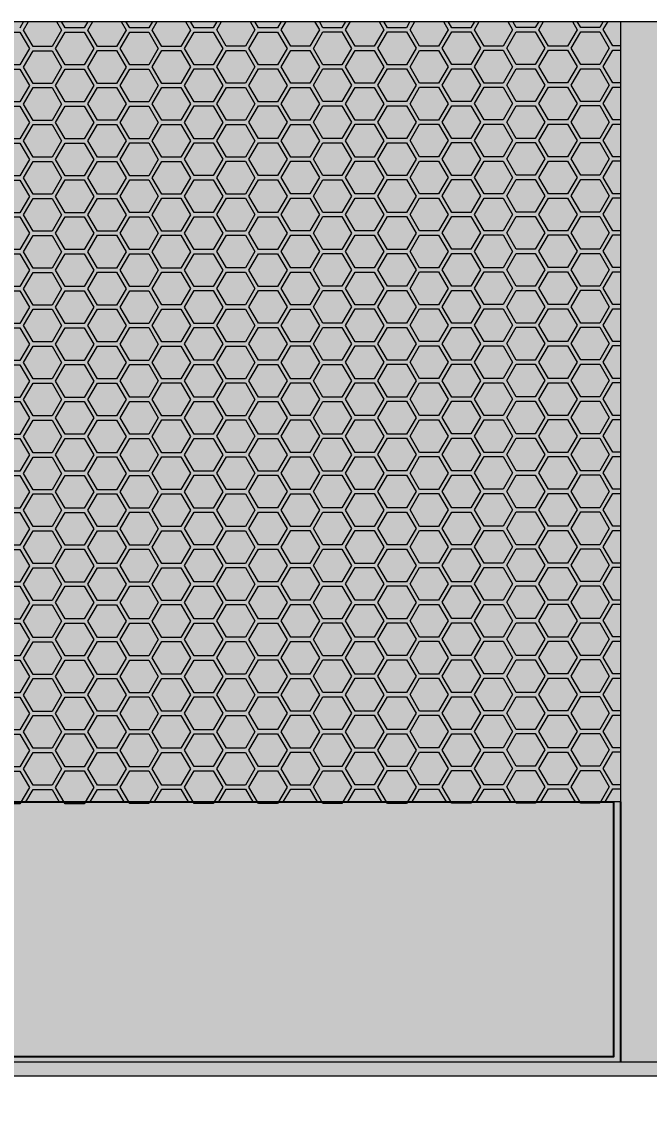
# Model space of a CAD drawing. Header units: millimetres. Extents: x 6914 to 9858, y -2771 to -210.
# Drawn here: x 7719.7 to 7838.7, y -2565.4 to -2360.3 of the extents above; entities that cross this region are included whole.
import ezdxf

# ---------------------------------------------------------------- set-up
doc = ezdxf.new("R2010")
doc.units = ezdxf.units.MM
doc.layers.get('0').update_dxf_attribs({"lineweight": 9})
doc.layers.add('Cabinet', color=7, linetype='Continuous')
for name, color, linetype, lineweight in [('РАЗМЕРЫ', 7, 'Continuous', 25), ('Слой1', 7, 'Continuous', 9), ('тонкая', 7, 'Continuous', 13)]:
    doc.layers.add(name, color=color, linetype=linetype, lineweight=lineweight)
doc.styles.add('ГОСТ 2.304', font='CS_Gost2304.shx')
doc.dimstyles.new('СПДС', dxfattribs={"dimtxt": 2.5, "dimasz": 2.5, "dimexe": 1.25, "dimexo": 0.625, "dimtad": 1, "dimdec": 0, "dimtxsty": 'ГОСТ 2.304', "dimblk": 'ARCHTICK', "dimblk1": 'ARCHTICK', "dimblk2": 'ARCHTICK', "dimcen": 2.5, "dimdle": 2, "dimadec": 0, "dimazin": 2, "dimtfac": 0.75, "dimtdec": 4, "dimtmove": 1, "dimatfit": 3, "dimfxl": 1, "dimtfill": 1, "dimtolj": 1, "dimarcsym": 0})

# ---------------------------------------------------------------- blocks, each defined once
blk = doc.blocks.new('Из_буфера23190')
for p, q in [((-3.62, -3.11), (-1.8, 0)), ((-1.8, 0), (1.8, 0)), ((1.8, 0), (3.62, -3.11)), ((-1.8, -6.21), (-3.62, -3.11)), ((3.62, -3.11), (1.8, -6.21)), ((1.8, -6.21), (-1.8, -6.21))]:
    blk.add_line(p, q)
blk = doc.blocks.new('Из_буфера23131')
at = {"layer": 'Слой1'}
for p, q in [((-3.62, -3.11), (-1.8, 0)), ((-1.8, 0), (1.8, 0)), ((1.8, 0), (3.62, -3.11)), ((-1.8, -6.21), (-3.62, -3.11)), ((3.62, -3.11), (1.8, -6.21)), ((1.8, -6.21), (-1.8, -6.21))]:
    blk.add_line(p, q, dxfattribs=at)
blk = doc.blocks.new('edtjfgjfg')
at = {"layer": 'Cabinet', "ltscale": 10}
blk.add_hatch(color=251, dxfattribs=at).paths.add_polyline_path([(-300, 200), (300, 200), (300, 0), (-300, 0)])
blk.add_line((218.78, 52), (218.78, 2.66))
blk.add_lwpolyline([(-217.47, 52), (217.48, 52), (217.48, 3.66), (-217.47, 3.66)], close=True)
at = {"layer": 'Слой1'}
for p, q in [((105.63, 200), (104.92, 198.79)), ((105.61, 198.39), (106.55, 200)), ((111.9, 200), (112.84, 198.39)), ((113.53, 198.8), (112.83, 200)), ((117.84, 200), (117.14, 198.8)), ((117.83, 198.4), (118.76, 200)), ((124.13, 200), (125.06, 198.4)), ((125.75, 198.81), (125.05, 200)), ((130.05, 200), (129.35, 198.81)), ((130.04, 198.41), (130.97, 200)), ((136.35, 200), (137.28, 198.41)), ((137.97, 198.82), (137.27, 200)), ((142.26, 200), (141.57, 198.82)), ((142.26, 198.42), (143.18, 200)), ((148.57, 200), (149.49, 198.42)), ((150.18, 198.83), (149.5, 200)), ((154.47, 200), (153.78, 198.83)), ((154.47, 198.44), (155.39, 200)), ((160.79, 200), (161.71, 198.44)), ((162.4, 198.84), (161.72, 200)), ((166.68, 200), (166, 198.84)), ((166.69, 198.45), (167.6, 200)), ((173.02, 200), (173.92, 198.45)), ((174.61, 198.85), (173.94, 200)), ((178.89, 200), (178.22, 198.85)), ((178.91, 198.46), (179.81, 200)), ((185.24, 200), (186.14, 198.46)), ((186.83, 198.86), (186.16, 200)), ((191.1, 200), (190.43, 198.86)), ((191.12, 198.47), (192.02, 200)), ((197.46, 200), (198.36, 198.47)), ((199.05, 198.87), (198.39, 200)), ((203.31, 200), (202.65, 198.87)), ((203.34, 198.48), (204.23, 200)), ((209.68, 200), (210.57, 198.48)), ((211.26, 198.88), (210.61, 200)), ((215.52, 200), (214.86, 198.88)), ((215.55, 198.49), (216.44, 200)), ((107.43, 195.29), (105.61, 198.39)), ((112.84, 198.39), (111.03, 195.29)), ((117.14, 198.8), (113.53, 198.8)), ((119.64, 195.3), (117.83, 198.4)), ((125.06, 198.4), (123.24, 195.3)), ((129.35, 198.81), (125.75, 198.81)), ((131.86, 195.31), (130.04, 198.41)), ((137.28, 198.41), (135.46, 195.31)), ((141.57, 198.82), (137.97, 198.82)), ((144.07, 195.32), (142.26, 198.42)), ((149.49, 198.42), (147.68, 195.32)), ((153.78, 198.83), (150.18, 198.83)), ((156.29, 195.33), (154.47, 198.44)), ((161.71, 198.44), (159.89, 195.33)), ((166, 198.84), (162.4, 198.84)), ((168.51, 195.34), (166.69, 198.45)), ((173.92, 198.45), (172.11, 195.34)), ((178.22, 198.85), (174.61, 198.85)), ((180.72, 195.35), (178.91, 198.46)), ((186.14, 198.46), (184.32, 195.35)), ((190.43, 198.86), (186.83, 198.86)), ((192.94, 195.36), (191.12, 198.47)), ((198.36, 198.47), (196.54, 195.36)), ((202.65, 198.87), (199.05, 198.87)), ((205.15, 195.37), (203.34, 198.48)), ((210.57, 198.48), (208.76, 195.37)), ((214.86, 198.88), (211.26, 198.88)), ((217.37, 195.39), (215.55, 198.49)), ((111.03, 195.29), (107.43, 195.29)), ((123.24, 195.3), (119.64, 195.3)), ((135.46, 195.31), (131.86, 195.31)), ((147.68, 195.32), (144.07, 195.32)), ((159.89, 195.33), (156.29, 195.33)), ((172.11, 195.34), (168.51, 195.34)), ((184.32, 195.35), (180.72, 195.35)), ((196.54, 195.36), (192.94, 195.36)), ((208.76, 195.37), (205.15, 195.37)), ((218.78, 195.39), (217.37, 195.39)), ((215.55, 191.48), (217.37, 194.59)), ((217.37, 194.59), (218.78, 194.59)), ((217.37, 188.38), (215.55, 191.48)), ((215.55, 184.48), (217.37, 187.58)), ((218.78, 188.38), (217.37, 188.38)), ((217.37, 187.58), (218.78, 187.58)), ((217.37, 181.37), (215.55, 184.48)), ((215.55, 177.47), (217.37, 180.58)), ((218.78, 181.37), (217.37, 181.37)), ((217.37, 180.58), (218.78, 180.58)), ((217.37, 174.37), (215.55, 177.47)), ((215.55, 170.46), (217.37, 173.57)), ((218.78, 174.37), (217.37, 174.37)), ((217.37, 173.57), (218.78, 173.57)), ((217.37, 167.36), (215.55, 170.46)), ((215.55, 163.46), (217.37, 166.56)), ((218.78, 167.36), (217.37, 167.36)), ((217.37, 166.56), (218.78, 166.56)), ((217.37, 160.35), (215.55, 163.46)), ((218.78, 160.35), (217.37, 160.35)), ((215.55, 156.45), (217.37, 159.56)), ((217.37, 159.56), (218.78, 159.56)), ((217.37, 153.35), (215.55, 156.45)), ((215.55, 149.45), (217.37, 152.55)), ((218.78, 153.35), (217.37, 153.35)), ((217.37, 152.55), (218.78, 152.55)), ((217.37, 146.34), (215.55, 149.45)), ((218.78, 146.34), (217.37, 146.34)), ((215.55, 142.44), (217.37, 145.54)), ((217.37, 145.54), (218.78, 145.54)), ((217.37, 139.33), (215.55, 142.44)), ((215.55, 135.43), (217.37, 138.54)), ((218.78, 139.33), (217.37, 139.33)), ((217.37, 138.54), (218.78, 138.54)), ((217.37, 132.33), (215.55, 135.43)), ((215.55, 128.43), (217.37, 131.53)), ((218.78, 132.33), (217.37, 132.33)), ((217.37, 131.53), (218.78, 131.53)), ((217.37, 125.32), (215.55, 128.43)), ((218.78, 125.32), (217.37, 125.32)), ((215.55, 121.42), (217.37, 124.53)), ((217.37, 124.53), (218.78, 124.53)), ((217.37, 118.32), (215.55, 121.42)), ((215.55, 114.41), (217.37, 117.52)), ((218.78, 118.32), (217.37, 118.32)), ((217.37, 117.52), (218.78, 117.52)), ((217.37, 111.31), (215.55, 114.41)), ((218.78, 111.31), (217.37, 111.31)), ((215.55, 107.41), (217.37, 110.51)), ((217.37, 110.51), (218.78, 110.51)), ((217.37, 104.3), (215.55, 107.41)), ((215.55, 100.4), (217.37, 103.51)), ((218.78, 104.3), (217.37, 104.3)), ((217.37, 103.51), (218.78, 103.51)), ((217.37, 97.3), (215.55, 100.4)), ((215.55, 93.39), (217.37, 96.5)), ((218.78, 97.3), (217.37, 97.3)), ((217.37, 96.5), (218.78, 96.5)), ((217.37, 90.29), (215.55, 93.39)), ((218.78, 90.29), (217.37, 90.29)), ((215.55, 86.39), (217.37, 89.49)), ((217.37, 89.49), (218.78, 89.49)), ((217.37, 83.28), (215.55, 86.39)), ((215.55, 79.38), (217.37, 82.49)), ((218.78, 83.28), (217.37, 83.28)), ((217.37, 82.49), (218.78, 82.49)), ((217.37, 76.28), (215.55, 79.38)), ((218.78, 76.28), (217.37, 76.28)), ((215.55, 72.38), (217.37, 75.48)), ((217.37, 75.48), (218.78, 75.48)), ((217.37, 69.27), (215.55, 72.38)), ((215.55, 65.37), (217.37, 68.47)), ((218.78, 69.27), (217.37, 69.27)), ((217.37, 68.47), (218.78, 68.47)), ((217.37, 62.27), (215.55, 65.37)), ((218.78, 62.27), (217.37, 62.27)), ((215.55, 58.36), (217.37, 61.47)), ((217.37, 61.47), (218.78, 61.47)), ((217.37, 55.26), (215.55, 58.36)), ((106.04, 52), (107.43, 54.37)), ((107.43, 54.37), (111.03, 54.37)), ((111.03, 54.37), (112.41, 52)), ((118.25, 52), (119.64, 54.38)), ((119.64, 54.38), (123.24, 54.38)), ((123.24, 54.38), (124.63, 52)), ((130.46, 52), (131.86, 54.39)), ((131.86, 54.39), (135.46, 54.39)), ((135.46, 54.39), (136.85, 52)), ((142.67, 52), (144.07, 54.4)), ((144.07, 54.4), (147.68, 54.4)), ((147.68, 54.4), (149.08, 52)), ((154.88, 52), (156.29, 54.41)), ((156.29, 54.41), (159.89, 54.41)), ((159.89, 54.41), (161.3, 52)), ((167.09, 52), (168.51, 54.42)), ((168.51, 54.42), (172.11, 54.42)), ((172.11, 54.42), (173.52, 52)), ((179.3, 52), (180.72, 54.43)), ((180.72, 54.43), (184.32, 54.43)), ((184.32, 54.43), (185.74, 52)), ((191.51, 52), (192.94, 54.44)), ((192.94, 54.44), (196.54, 54.44)), ((196.54, 54.44), (197.97, 52)), ((203.72, 52), (205.15, 54.45)), ((205.15, 54.45), (208.76, 54.45)), ((208.76, 54.45), (210.19, 52)), ((215.93, 52), (217.37, 54.46)), ((218.78, 55.26), (217.37, 55.26)), ((217.37, 54.46), (218.78, 54.46))]:
    blk.add_line(p, q, dxfattribs=at)
blk.add_lwpolyline([(-218.77, 200), (218.78, 200), (218.78, 52), (-218.77, 52)], close=True, dxfattribs=at)
at = {"layer": 'тонкая'}
blk.add_line((300, 2.66), (-300, 2.66), dxfattribs=at)
blk.add_lwpolyline([(-300, 200), (300, 200), (300, 0), (-300, 0)], close=True, dxfattribs=at)
at = {"layer": 'Слой1'}
for name, p in [('Из_буфера23190', (103.12, 197.99)), ('Из_буфера23190', (115.33, 198)), ('Из_буфера23190', (127.55, 198.01)), ('Из_буфера23190', (139.77, 198.02)), ('Из_буфера23190', (151.98, 198.03)), ('Из_буфера23190', (164.2, 198.04)), ('Из_буфера23190', (176.42, 198.05)), ('Из_буфера23190', (188.63, 198.06)), ('Из_буфера23190', (200.85, 198.08)), ('Из_буфера23190', (213.06, 198.09)), ('Из_буфера23190', (109.23, 194.49)), ('Из_буфера23190', (121.44, 194.5)), ('Из_буфера23190', (133.66, 194.51)), ('Из_буфера23190', (145.88, 194.52)), ('Из_буфера23190', (158.09, 194.53)), ('Из_буфера23190', (170.31, 194.55)), ('Из_буфера23190', (182.52, 194.56)), ('Из_буфера23190', (194.74, 194.57)), ('Из_буфера23190', (206.96, 194.58)), ('Из_буфера23190', (103.12, 190.98)), ('Из_буфера23190', (115.33, 190.99)), ('Из_буфера23190', (127.55, 191)), ('Из_буфера23190', (139.77, 191.02)), ('Из_буфера23190', (151.98, 191.03)), ('Из_буфера23190', (164.2, 191.04)), ('Из_буфера23190', (176.42, 191.05)), ('Из_буфера23190', (188.63, 191.06)), ('Из_буфера23190', (200.85, 191.07)), ('Из_буфера23190', (213.06, 191.08)), ('Из_буфера23190', (109.23, 187.49)), ('Из_буфера23190', (121.44, 187.5)), ('Из_буфера23190', (133.66, 187.51)), ('Из_буфера23190', (145.88, 187.52)), ('Из_буфера23190', (158.09, 187.53)), ('Из_буфера23190', (170.31, 187.54)), ('Из_буфера23190', (182.52, 187.55)), ('Из_буфера23190', (194.74, 187.56)), ('Из_буфера23190', (206.96, 187.57)), ('Из_буфера23190', (103.12, 183.98)), ('Из_буфера23190', (115.33, 183.99)), ('Из_буфера23190', (127.55, 184)), ('Из_буфера23190', (139.77, 184.01)), ('Из_буфера23190', (151.98, 184.02)), ('Из_буфера23190', (164.2, 184.03)), ('Из_буфера23190', (176.42, 184.04)), ('Из_буфера23190', (188.63, 184.05)), ('Из_буфера23190', (200.85, 184.06)), ('Из_буфера23190', (213.06, 184.07)), ('Из_буфера23190', (109.23, 180.48)), ('Из_буфера23190', (121.44, 180.49)), ('Из_буфера23190', (133.66, 180.5)), ('Из_буфера23190', (145.88, 180.51)), ('Из_буфера23190', (158.09, 180.52)), ('Из_буфера23190', (170.31, 180.53)), ('Из_буфера23190', (182.52, 180.54)), ('Из_буфера23190', (194.74, 180.55)), ('Из_буфера23190', (206.96, 180.57)), ('Из_буфера23190', (103.12, 176.97)), ('Из_буфера23190', (115.33, 176.98)), ('Из_буфера23190', (127.55, 176.99)), ('Из_буфера23190', (139.77, 177)), ('Из_буфера23190', (151.98, 177.01)), ('Из_буфера23190', (164.2, 177.02)), ('Из_буфера23190', (176.42, 177.04)), ('Из_буфера23190', (188.63, 177.05)), ('Из_буфера23190', (200.85, 177.06)), ('Из_буфера23190', (213.06, 177.07)), ('Из_буфера23190', (109.23, 173.47)), ('Из_буфера23190', (121.44, 173.48)), ('Из_буфера23190', (133.66, 173.49)), ('Из_буфера23190', (145.88, 173.51)), ('Из_буфера23190', (158.09, 173.52)), ('Из_буфера23190', (170.31, 173.53)), ('Из_буфера23190', (182.52, 173.54)), ('Из_буфера23190', (194.74, 173.55)), ('Из_буфера23190', (206.96, 173.56)), ('Из_буфера23190', (103.12, 169.96)), ('Из_буфера23190', (115.33, 169.97)), ('Из_буфера23190', (127.55, 169.99)), ('Из_буфера23190', (139.77, 170)), ('Из_буфера23190', (151.98, 170.01)), ('Из_буфера23190', (164.2, 170.02)), ('Из_буфера23190', (176.42, 170.03)), ('Из_буфера23190', (188.63, 170.04)), ('Из_буфера23190', (200.85, 170.05)), ('Из_буфера23190', (213.06, 170.06)), ('Из_буфера23190', (109.23, 166.47)), ('Из_буфера23190', (121.44, 166.48)), ('Из_буфера23190', (133.66, 166.49)), ('Из_буфера23190', (145.88, 166.5)), ('Из_буфера23190', (158.09, 166.51)), ('Из_буфера23190', (170.31, 166.52)), ('Из_буфера23190', (182.52, 166.53)), ('Из_буфера23190', (194.74, 166.54)), ('Из_буфера23190', (206.96, 166.55)), ('Из_буфера23131', (103.12, 162.96)), ('Из_буфера23131', (115.33, 162.97)), ('Из_буфера23131', (127.55, 162.98)), ('Из_буфера23131', (139.77, 162.99)), ('Из_буфера23131', (151.98, 163)), ('Из_буфера23131', (164.2, 163.01)), ('Из_буфера23131', (176.42, 163.02)), ('Из_буфера23131', (188.63, 163.03)), ('Из_буфера23131', (200.85, 163.04)), ('Из_буфера23131', (213.06, 163.05)), ('Из_буфера23131', (109.23, 159.46)), ('Из_буфера23131', (121.44, 159.47)), ('Из_буфера23131', (133.66, 159.48)), ('Из_буфера23131', (145.88, 159.49)), ('Из_буфера23131', (158.09, 159.5)), ('Из_буфера23131', (170.31, 159.51)), ('Из_буфера23131', (182.52, 159.52)), ('Из_буфера23131', (194.74, 159.54)), ('Из_буфера23131', (206.96, 159.55)), ('Из_буфера23131', (103.12, 155.95)), ('Из_буфера23131', (115.33, 155.96)), ('Из_буфера23131', (127.55, 155.97)), ('Из_буфера23131', (139.77, 155.98)), ('Из_буфера23131', (151.98, 155.99)), ('Из_буфера23131', (164.2, 156.01)), ('Из_буфера23131', (176.42, 156.02)), ('Из_буфера23131', (188.63, 156.03)), ('Из_буфера23131', (200.85, 156.04)), ('Из_буфера23131', (213.06, 156.05)), ('Из_буфера23131', (109.23, 152.45)), ('Из_буфера23131', (121.44, 152.46)), ('Из_буфера23131', (133.66, 152.48)), ('Из_буфера23131', (145.88, 152.49)), ('Из_буфера23131', (158.09, 152.5)), ('Из_буфера23131', (170.31, 152.51)), ('Из_буфера23131', (182.52, 152.52)), ('Из_буфера23131', (194.74, 152.53)), ('Из_буфера23131', (206.96, 152.54)), ('Из_буфера23131', (103.12, 148.95)), ('Из_буфера23131', (115.33, 148.96)), ('Из_буфера23131', (127.55, 148.97)), ('Из_буфера23131', (139.77, 148.98)), ('Из_буфера23131', (151.98, 148.99)), ('Из_буфера23131', (164.2, 149)), ('Из_буфера23131', (176.42, 149.01)), ('Из_буфера23131', (188.63, 149.02)), ('Из_буфера23131', (200.85, 149.03)), ('Из_буфера23131', (213.06, 149.04)), ('Из_буфера23131', (109.23, 145.45)), ('Из_буфера23131', (121.44, 145.46)), ('Из_буфера23131', (133.66, 145.47)), ('Из_буфера23131', (145.88, 145.48)), ('Из_буфера23131', (158.09, 145.49)), ('Из_буфера23131', (170.31, 145.5)), ('Из_буфера23131', (182.52, 145.51)), ('Из_буфера23131', (194.74, 145.52)), ('Из_буфера23131', (206.96, 145.53)), ('Из_буфера23131', (103.12, 141.94)), ('Из_буфера23131', (115.33, 141.95)), ('Из_буфера23131', (127.55, 141.96)), ('Из_буфера23131', (139.77, 141.97)), ('Из_буфера23131', (151.98, 141.98)), ('Из_буфера23131', (164.2, 141.99)), ('Из_буфера23131', (176.42, 142)), ('Из_буфера23131', (188.63, 142.01)), ('Из_буфера23131', (200.85, 142.03)), ('Из_буфера23131', (213.06, 142.04)), ('Из_буфера23131', (109.23, 138.44)), ('Из_буфера23131', (121.44, 138.45)), ('Из_буфера23131', (133.66, 138.46)), ('Из_буфера23131', (145.88, 138.47)), ('Из_буфера23131', (158.09, 138.48)), ('Из_буфера23131', (170.31, 138.49)), ('Из_буфера23131', (182.52, 138.51)), ('Из_буфера23131', (194.74, 138.52)), ('Из_буфера23131', (206.96, 138.53)), ('Из_буфера23131', (103.12, 134.93)), ('Из_буфера23131', (115.33, 134.94)), ('Из_буфера23131', (127.55, 134.95)), ('Из_буфера23131', (139.77, 134.96)), ('Из_буфера23131', (151.98, 134.98)), ('Из_буфера23131', (164.2, 134.99)), ('Из_буфера23131', (176.42, 135)), ('Из_буфера23131', (188.63, 135.01)), ('Из_буфера23131', (200.85, 135.02)), ('Из_буфера23131', (213.06, 135.03)), ('Из_буфера23131', (109.23, 131.43)), ('Из_буфера23131', (121.44, 131.45)), ('Из_буфера23131', (133.66, 131.46)), ('Из_буфера23131', (145.88, 131.47)), ('Из_буфера23131', (158.09, 131.48)), ('Из_буфера23131', (170.31, 131.49)), ('Из_буфера23131', (182.52, 131.5)), ('Из_буфера23131', (194.74, 131.51)), ('Из_буфера23131', (206.96, 131.52)), ('Из_буфера23131', (103.12, 127.93)), ('Из_буфера23131', (115.33, 127.94)), ('Из_буфера23131', (127.55, 127.95)), ('Из_буфера23131', (139.77, 127.96)), ('Из_буфера23131', (151.98, 127.97)), ('Из_буфера23131', (164.2, 127.98)), ('Из_буфера23131', (176.42, 127.99)), ('Из_буфера23131', (188.63, 128)), ('Из_буфера23131', (200.85, 128.01)), ('Из_буфера23131', (213.06, 128.02)), ('Из_буфера23131', (109.23, 124.43)), ('Из_буфера23131', (121.44, 124.44)), ('Из_буфера23131', (133.66, 124.45)), ('Из_буфера23131', (145.88, 124.46)), ('Из_буфера23131', (158.09, 124.47)), ('Из_буфера23131', (170.31, 124.48)), ('Из_буфера23131', (182.52, 124.49)), ('Из_буфера23131', (194.74, 124.5)), ('Из_буфера23131', (206.96, 124.51)), ('Из_буфера23131', (103.12, 120.92)), ('Из_буфера23131', (115.33, 120.93)), ('Из_буфера23131', (127.55, 120.94)), ('Из_буфера23131', (139.77, 120.95)), ('Из_буфера23131', (151.98, 120.96)), ('Из_буфера23131', (164.2, 120.97)), ('Из_буфера23131', (176.42, 120.98)), ('Из_буфера23131', (188.63, 121)), ('Из_буфера23131', (200.85, 121.01)), ('Из_буфера23131', (213.06, 121.02)), ('Из_буфера23131', (109.23, 117.42)), ('Из_буфера23131', (121.44, 117.43)), ('Из_буфера23131', (133.66, 117.44)), ('Из_буфера23131', (145.88, 117.45)), ('Из_буфера23131', (158.09, 117.47)), ('Из_буфера23131', (170.31, 117.48)), ('Из_буфера23131', (182.52, 117.49)), ('Из_буфера23131', (194.74, 117.5)), ('Из_буфера23131', (206.96, 117.51)), ('Из_буфера23131', (103.12, 113.91)), ('Из_буфера23131', (115.33, 113.92)), ('Из_буфера23131', (127.55, 113.94)), ('Из_буфера23131', (139.77, 113.95)), ('Из_буфера23131', (151.98, 113.96)), ('Из_буфера23131', (164.2, 113.97)), ('Из_буфера23131', (176.42, 113.98)), ('Из_буфера23131', (188.63, 113.99)), ('Из_буфера23131', (200.85, 114)), ('Из_буфера23131', (213.06, 114.01)), ('Из_буфера23131', (109.23, 110.42)), ('Из_буфера23131', (121.44, 110.43)), ('Из_буфера23131', (133.66, 110.44)), ('Из_буфера23131', (145.88, 110.45)), ('Из_буфера23131', (158.09, 110.46)), ('Из_буфера23131', (170.31, 110.47)), ('Из_буфера23131', (182.52, 110.48)), ('Из_буфера23131', (194.74, 110.49)), ('Из_буфера23131', (206.96, 110.5)), ('Из_буфера23131', (103.12, 106.91)), ('Из_буфера23131', (115.33, 106.92)), ('Из_буфера23131', (127.55, 106.93)), ('Из_буфера23131', (139.77, 106.94)), ('Из_буфера23131', (151.98, 106.95)), ('Из_буфера23131', (164.2, 106.96)), ('Из_буфера23131', (176.42, 106.97)), ('Из_буфера23131', (188.63, 106.98)), ('Из_буфера23131', (200.85, 106.99)), ('Из_буфера23131', (213.06, 107)), ('Из_буфера23131', (109.23, 103.41)), ('Из_буфера23131', (121.44, 103.42)), ('Из_буфера23131', (133.66, 103.43)), ('Из_буфера23131', (145.88, 103.44)), ('Из_буфера23131', (158.09, 103.45)), ('Из_буфера23131', (170.31, 103.46)), ('Из_буфера23131', (182.52, 103.47)), ('Из_буфера23131', (194.74, 103.48)), ('Из_буфера23131', (206.96, 103.5)), ('Из_буфера23131', (103.12, 99.9)), ('Из_буфера23131', (115.33, 99.91)), ('Из_буфера23131', (127.55, 99.92)), ('Из_буфера23131', (139.77, 99.93)), ('Из_буфера23131', (151.98, 99.94)), ('Из_буфера23131', (164.2, 99.95)), ('Из_буфера23131', (176.42, 99.97)), ('Из_буфера23131', (188.63, 99.98)), ('Из_буфера23131', (200.85, 99.99)), ('Из_буфера23131', (213.06, 100)), ('Из_буфера23131', (158.09, 96.45)), ('Из_буфера23131', (170.31, 96.46)), ('Из_буфера23131', (182.52, 96.47)), ('Из_буфера23131', (194.74, 96.48)), ('Из_буфера23131', (206.96, 96.49)), ('Из_буфера23131', (109.23, 96.4)), ('Из_буфера23131', (121.44, 96.41)), ('Из_буфера23131', (133.66, 96.42)), ('Из_буфера23131', (145.88, 96.44)), ('Из_буфера23131', (103.12, 92.89)), ('Из_буфера23131', (115.33, 92.91)), ('Из_буфера23131', (127.55, 92.92)), ('Из_буфера23131', (139.77, 92.93)), ('Из_буфера23131', (151.98, 92.94)), ('Из_буфера23131', (164.2, 92.95)), ('Из_буфера23131', (176.42, 92.96)), ('Из_буфера23131', (188.63, 92.97)), ('Из_буфера23131', (200.85, 92.98)), ('Из_буфера23131', (213.06, 92.99)), ('Из_буфера23131', (109.23, 89.4)), ('Из_буфера23131', (121.44, 89.41)), ('Из_буфера23131', (133.66, 89.42)), ('Из_буфера23131', (145.88, 89.43)), ('Из_буфера23131', (158.09, 89.44)), ('Из_буфера23131', (170.31, 89.45)), ('Из_буфера23131', (182.52, 89.46)), ('Из_буфера23131', (194.74, 89.47)), ('Из_буфера23131', (206.96, 89.48)), ('Из_буфера23131', (103.12, 85.89)), ('Из_буфера23131', (115.33, 85.9)), ('Из_буфера23131', (127.55, 85.91)), ('Из_буфера23131', (139.77, 85.92)), ('Из_буфера23131', (151.98, 85.93)), ('Из_буфера23131', (164.2, 85.94)), ('Из_буфера23131', (176.42, 85.95)), ('Из_буфера23131', (188.63, 85.96)), ('Из_буфера23131', (200.85, 85.97)), ('Из_буфера23131', (213.06, 85.99)), ('Из_буфера23131', (109.23, 82.39)), ('Из_буфера23131', (121.44, 82.4)), ('Из_буфера23131', (133.66, 82.41)), ('Из_буфера23131', (145.88, 82.42)), ('Из_буфера23131', (158.09, 82.43)), ('Из_буфера23131', (170.31, 82.44)), ('Из_буфера23131', (182.52, 82.46)), ('Из_буфера23131', (194.74, 82.47)), ('Из_буфера23131', (206.96, 82.48)), ('Из_буфера23131', (103.12, 78.88)), ('Из_буфера23131', (115.33, 78.89)), ('Из_буфера23131', (127.55, 78.9)), ('Из_буфера23131', (139.77, 78.91)), ('Из_буфера23131', (151.98, 78.92)), ('Из_буфера23131', (164.2, 78.94)), ('Из_буфера23131', (176.42, 78.95)), ('Из_буфера23131', (188.63, 78.96)), ('Из_буфера23131', (200.85, 78.97)), ('Из_буфера23131', (213.06, 78.98)), ('Из_буфера23131', (109.23, 75.38)), ('Из_буфера23131', (121.44, 75.39)), ('Из_буфера23131', (133.66, 75.41)), ('Из_буфера23131', (145.88, 75.42)), ('Из_буфера23131', (158.09, 75.43)), ('Из_буфера23131', (170.31, 75.44)), ('Из_буфера23131', (182.52, 75.45)), ('Из_буфера23131', (194.74, 75.46)), ('Из_буфера23131', (206.96, 75.47)), ('Из_буфера23131', (103.12, 71.88)), ('Из_буфера23131', (115.33, 71.89)), ('Из_буфера23131', (127.55, 71.9)), ('Из_буфера23131', (139.77, 71.91)), ('Из_буфера23131', (151.98, 71.92)), ('Из_буфера23131', (164.2, 71.93)), ('Из_буфера23131', (176.42, 71.94)), ('Из_буфера23131', (188.63, 71.95)), ('Из_буфера23131', (200.85, 71.96)), ('Из_буфера23131', (213.06, 71.97)), ('Из_буфера23131', (109.23, 68.38)), ('Из_буфера23131', (121.44, 68.39)), ('Из_буфера23131', (133.66, 68.4)), ('Из_буфера23131', (145.88, 68.41)), ('Из_буфера23131', (158.09, 68.42)), ('Из_буфера23131', (170.31, 68.43)), ('Из_буфера23131', (182.52, 68.44)), ('Из_буфера23131', (194.74, 68.45)), ('Из_буфера23131', (206.96, 68.46)), ('Из_буфера23131', (103.12, 64.87)), ('Из_буфера23131', (115.33, 64.88)), ('Из_буфера23131', (127.55, 64.89)), ('Из_буфера23131', (139.77, 64.9)), ('Из_буфера23131', (151.98, 64.91)), ('Из_буфера23131', (164.2, 64.92)), ('Из_буфера23131', (176.42, 64.93)), ('Из_буфера23131', (188.63, 64.94)), ('Из_буфера23131', (200.85, 64.96)), ('Из_буфера23131', (213.06, 64.97)), ('Из_буфера23131', (109.23, 61.37)), ('Из_буфера23131', (121.44, 61.38)), ('Из_буфера23131', (133.66, 61.39)), ('Из_буфера23131', (145.88, 61.4)), ('Из_буфера23131', (158.09, 61.41)), ('Из_буфера23131', (170.31, 61.43)), ('Из_буфера23131', (182.52, 61.44)), ('Из_буфера23131', (194.74, 61.45)), ('Из_буфера23131', (206.96, 61.46)), ('Из_буфера23131', (103.12, 57.86)), ('Из_буфера23131', (115.33, 57.87)), ('Из_буфера23131', (127.55, 57.88)), ('Из_буфера23131', (139.77, 57.9)), ('Из_буфера23131', (151.98, 57.91)), ('Из_буфера23131', (164.2, 57.92)), ('Из_буфера23131', (176.42, 57.93)), ('Из_буфера23131', (188.63, 57.94)), ('Из_буфера23131', (200.85, 57.95)), ('Из_буфера23131', (213.06, 57.96))]:
    blk.add_blockref(name, p, dxfattribs=at)
blk = doc.blocks.new('*D543')
at = {"layer": 'Defpoints', "color": 0}
for p in [(7314.41, -2560.26), (7914.41, -2560.26), (7914.41, -2660.26)]:
    blk.add_point(p, dxfattribs=at)
at = {"layer": 'РАЗМЕРЫ', "color": 0, "lineweight": -2}
for p, q in [((7314.41, -2569.63), (7314.41, -2679.01)), ((7914.41, -2569.63), (7914.41, -2679.01)), ((7351.91, -2660.26), (7876.91, -2660.26))]:
    blk.add_line(p, q, dxfattribs=at)
at = {"layer": 'РАЗМЕРЫ', "color": 0}
for points in [[(7351.91, -2654.01), (7351.91, -2666.51), (7314.41, -2660.26)], [(7876.91, -2666.51), (7876.91, -2654.01), (7914.41, -2660.26)]]:
    blk.add_solid(points, dxfattribs=at)
at = {"layer": 'РАЗМЕРЫ', "color": 0, "insert": (7614.41, -2631.05), "char_height": 37.5, "attachment_point": 5, "style": 'ГОСТ 2.304', "bg_fill": 3, "box_fill_scale": 1.1, "bg_fill_color": 256, "bg_fill_true_color": 13158600, "bg_fill_transparency": 0}
blk.add_mtext('\\A1;600', dxfattribs=at)
blk = doc.blocks.new('*D548')
at = {"layer": 'Defpoints', "color": 0}
for p in [(6914.41, -2560.25), (7914.41, -2560.26), (7914.41, -2751.88)]:
    blk.add_point(p, dxfattribs=at)
at = {"layer": 'РАЗМЕРЫ', "color": 0, "lineweight": -2}
for p, q in [((6914.41, -2569.63), (6914.41, -2770.63)), ((7914.41, -2569.63), (7914.41, -2770.63)), ((6951.91, -2751.88), (7876.91, -2751.88))]:
    blk.add_line(p, q, dxfattribs=at)
at = {"layer": 'РАЗМЕРЫ', "color": 0}
for points in [[(6951.91, -2745.63), (6951.91, -2758.13), (6914.41, -2751.88)], [(7876.91, -2758.13), (7876.91, -2745.63), (7914.41, -2751.88)]]:
    blk.add_solid(points, dxfattribs=at)
at = {"layer": 'РАЗМЕРЫ', "color": 0, "insert": (7414.41, -2723.76), "char_height": 37.5, "attachment_point": 5, "style": 'ГОСТ 2.304', "bg_fill": 3, "box_fill_scale": 1.1, "bg_fill_color": 256, "bg_fill_true_color": 13158600, "bg_fill_transparency": 0}
blk.add_mtext('\\A1;1000', dxfattribs=at)

msp = doc.modelspace()

# ---------------------------------------------------------------- block references
at = {"layer": 'Cabinet', "ltscale": 10}
msp.add_blockref('edtjfgjfg', (7614.41, -2560.26), dxfattribs=at)

# ---------------------------------------------------------------- next in the draw order: dimensions: what is measured, and where the dimension line sits
at = {"layer": 'РАЗМЕРЫ'}
dim = msp.add_linear_dim(base=(7914.41, -2660.26), p1=(7314.41, -2560.26), p2=(7914.41, -2560.26), dimstyle='СПДС', override={"dimscale": 15, "dimlfac": 1, "dimtxsty": 'ГОСТ 2.304', "dimsah": 1, "dimtolj": 1}, dxfattribs=at)
dim.commit()
dim.dimension.update_dxf_attribs({"geometry": '*D543', "text_midpoint": (7614.41, -2631.05)})

# ---------------------------------------------------------------- next in the draw order: dimensions: what is measured, and where the dimension line sits
dim = msp.add_linear_dim(base=(7914.41, -2751.88), p1=(6914.41, -2560.25), p2=(7914.41, -2560.26), dimstyle='СПДС', override={"dimscale": 15, "dimlfac": 1, "dimtxsty": 'ГОСТ 2.304', "dimsah": 1, "dimtolj": 1}, dxfattribs=at)
dim.commit()
dim.dimension.update_dxf_attribs({"geometry": '*D548', "text_midpoint": (7414.41, -2723.76)})

doc.saveas('drawing.dxf')
